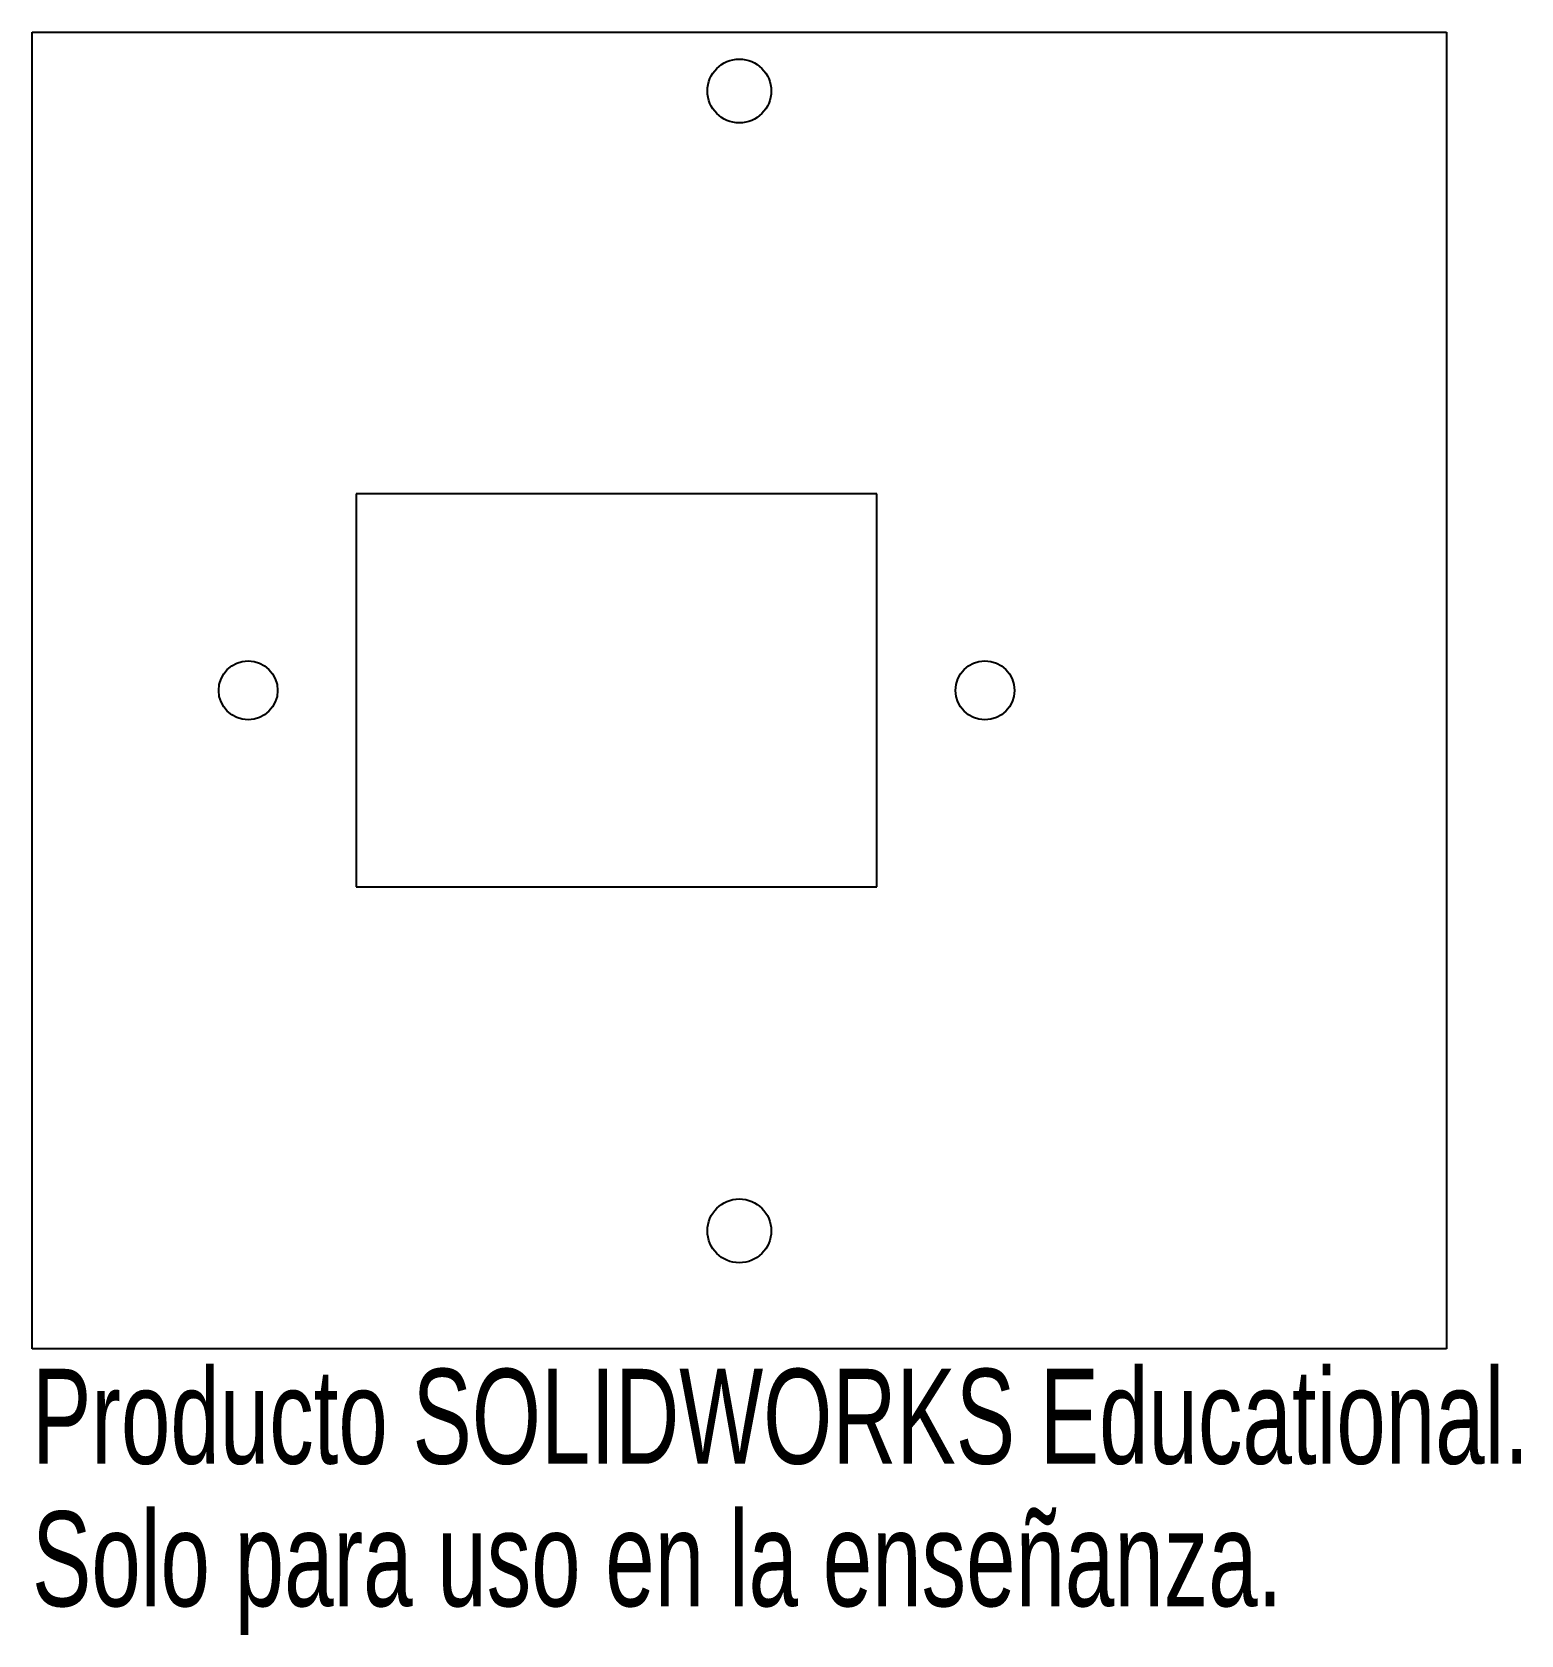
# Model space of a CAD drawing. Header units: millimetres. Extents: x -119 to -43.3, y -67.7 to 13.9.
import ezdxf

# ---------------------------------------------------------------- set-up
doc = ezdxf.new("R2010")
doc.units = ezdxf.units.MM
doc.styles.add('SLDTEXTSTYLE0', font='TXT', dxfattribs={"width": 0.7})

msp = doc.modelspace()

# ---------------------------------------------------------------- linework, layer by layer
at = {"color": 7, "linetype": 'Continuous', "lineweight": 25}
for p, q in [((-119.05, 13.86), (-47.05, 13.86)), ((-119.05, -53.14), (-119.05, 13.86)), ((-47.05, 13.86), (-47.05, -53.14)), ((-102.55, -9.64), (-102.55, -29.64)), ((-76.05, -9.64), (-102.55, -9.64)), ((-76.05, -29.64), (-76.05, -9.64)), ((-102.55, -29.64), (-76.05, -29.64)), ((-47.05, -53.14), (-119.05, -53.14))]:
    msp.add_line(p, q, dxfattribs=at)
for centre, radius in [((-83.05, 10.86), 1.625), ((-108.05, -19.64), 1.5), ((-70.55, -19.64), 1.5), ((-83.05, -47.14), 1.625)]:
    msp.add_circle(centre, radius, dxfattribs=at)

# ---------------------------------------------------------------- texts
at = {"color": 7, "linetype": 'Continuous', "char_height": 4.83362, "attachment_point": 1, "style": 'SLDTEXTSTYLE0'}
for s, insert in [('Producto SOLIDWORKS Educational.', (-119.05, -54.16)), ('Solo para uso en la enseñanza.', (-119.05, -61.41))]:
    msp.add_mtext(s, dxfattribs=dict(at, insert=insert))

doc.saveas('drawing.dxf')
